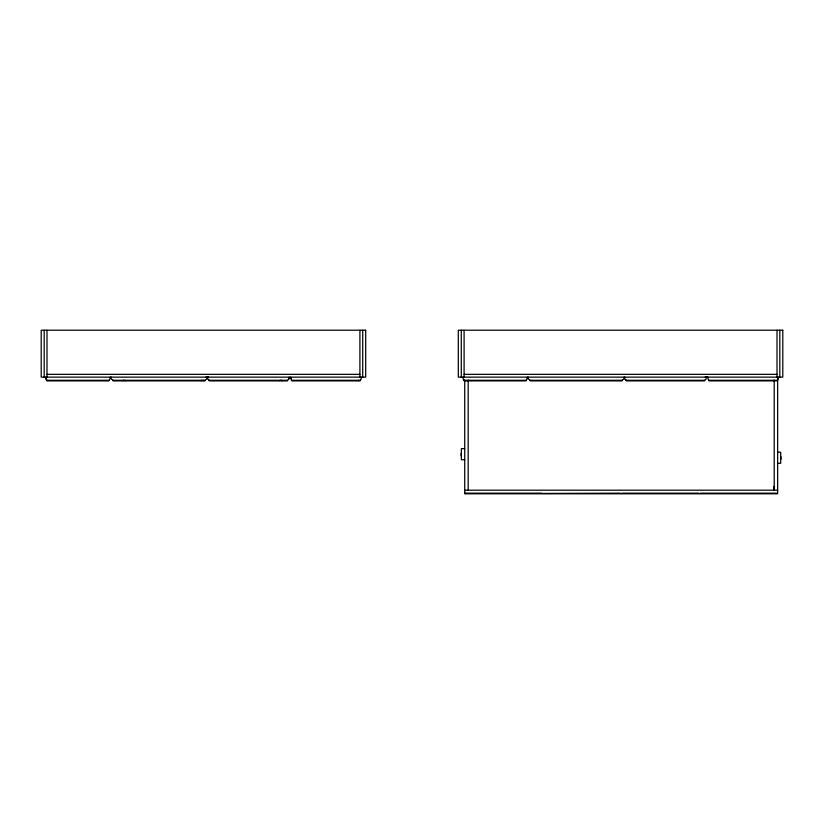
<?xml version="1.0" encoding="UTF-8"?>
<svg xmlns="http://www.w3.org/2000/svg" width="824" height="824" viewBox="0 0 824 824"><rect width="100%" height="100%" fill="white"/><g stroke="black" fill="none" stroke-linecap="round" stroke-linejoin="round"><path stroke-width="1.24" d="M123.538 380.245L122.93 380.688M201.942 380.245L201.324 380.688M280.335 380.245L279.727 380.688M358.739 380.245L358.121 380.688M465.169 493.164L542.017 493.164M621.955 493.164L698.804 493.164M700.359 493.164L777.207 493.164M111.168 377.145L111.261 379.04L113.115 380.276L204.96 380.276L206.824 379.04L206.917 377.145M528.277 377.145L528.369 379.04L530.223 380.276L622.079 380.276L623.933 379.04L624.026 377.145M46.989 374.333L359.903 374.333M464.097 374.333L777.011 374.333M206.01 376.99L208.575 376.99M705.2 376.99L707.764 376.99M288.503 377.979L291.511 377.979M45.763 377.145L46.412 379.874A3.564 2.245 -90 0 0 47.081 380.276L108.964 380.276A3.564 2.245 90 0 0 109.633 379.885L110.282 377.145M289.09 377.145L289.09 378.875L287.957 380.07A4.46 3.183 90 0 1 287.432 380.276L209.358 380.276A4.46 3.183 -90 0 1 208.833 380.08L207.7 378.875L207.7 377.145M290.481 377.145L291.325 379.988A3.893 2.596 -90 0 0 291.933 380.276L360.129 380.276A3.893 2.596 -90 0 0 360.737 379.988L361.582 377.145M462.882 377.145L463.521 379.874A3.564 2.245 -90 0 0 464.19 380.276L526.072 380.276A3.564 2.245 -90 0 0 526.752 379.885L527.391 377.145M706.199 377.145L706.199 378.875L705.066 380.07A4.46 3.183 -90 0 1 704.541 380.276L626.467 380.276A4.46 3.183 -90 0 1 625.941 380.08L624.808 378.875L624.808 377.145M707.589 377.145L708.434 379.988A3.893 2.596 -90 0 0 709.042 380.276L777.238 380.276A3.893 2.596 -90 0 0 777.846 379.988L778.69 377.145M464.726 448.647L461.368 448.647L461.368 459.761L464.726 459.761M777.64 452.17L780.709 452.17L780.709 463.284L777.64 463.284M464.726 490.198L777.64 490.198M543.129 493.432L620.41 493.164M282.241 380.688L281.633 380.245M203.847 380.688L203.229 380.245M125.444 380.688L124.836 380.245M47.05 380.688L46.185 379.751L46.134 377.979M780.925 456.764L780.925 459.236M779.823 330.208L779.823 377.145M777.64 378.824L777.64 493.792L464.726 493.792L464.726 380.101M777.238 380.276L777.238 380.904L709.042 380.904L709.042 380.276M777.011 330.208L777.011 377.145M774.199 380.101L774.199 490.198M774.045 486.356L774.045 490.198M704.541 380.276L704.541 380.904L626.467 380.904L626.467 380.276A4.46 3.183 90 0 1 625.941 380.08M622.079 380.276L622.079 380.904L530.223 380.904L530.223 380.276M526.072 380.276L526.072 380.904L464.19 380.904L464.19 380.276M468.176 380.101L468.176 490.198M464.097 330.208L464.097 377.145M461.286 330.208L461.286 377.145M461.131 453.241L461.131 455.713M362.714 330.208L362.714 377.145M360.129 380.276L360.129 380.904L291.933 380.904L291.933 380.276M359.903 330.208L359.903 377.145M287.432 380.276L287.432 380.904L209.358 380.904L209.358 380.276A4.46 3.183 90 0 1 208.833 380.08M204.96 380.276L204.96 380.904L113.115 380.904L113.115 380.276M108.964 380.276L108.964 380.904L47.081 380.904L47.081 380.276M46.989 330.208L46.989 377.145M44.177 330.208L44.177 377.145M365.691 330.208L41.2 330.208L41.2 377.145L365.691 377.145L365.691 330.208M782.8 330.208L458.309 330.208L458.309 377.145L782.8 377.145L782.8 330.208"/></g></svg>
